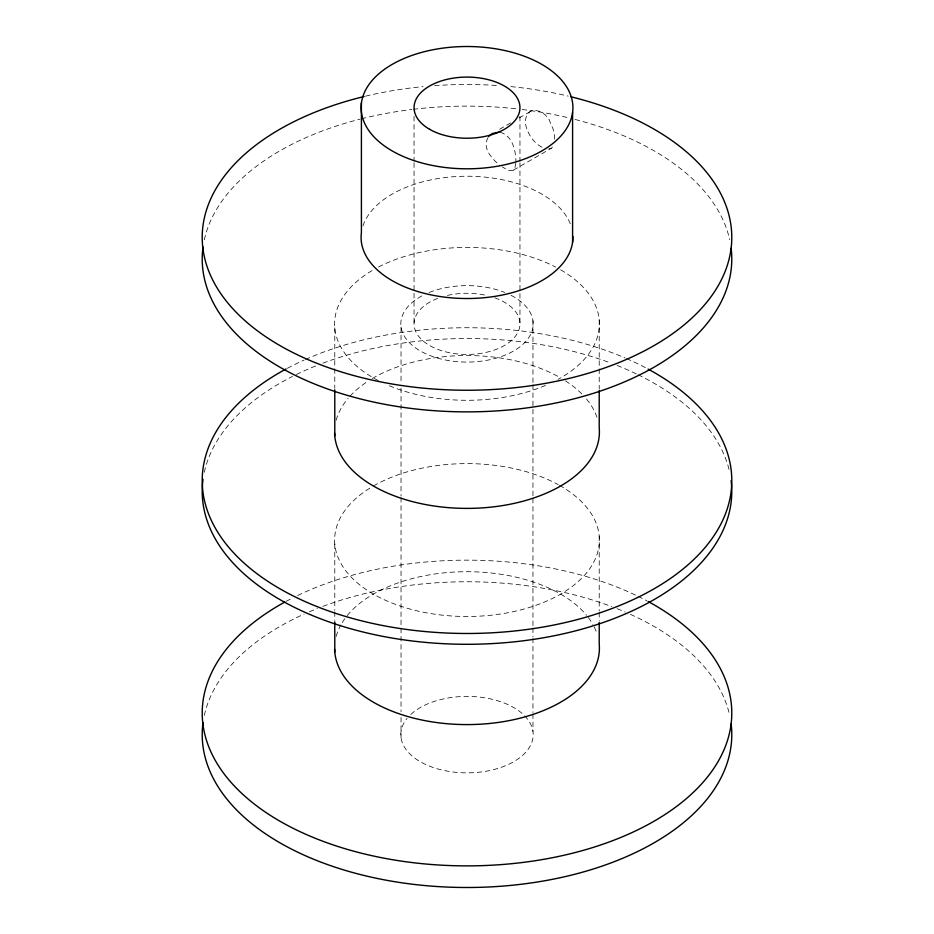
<?xml version="1.0" encoding="UTF-8"?>
<svg xmlns="http://www.w3.org/2000/svg" width="934" height="934" viewBox="0 0 934 934"><rect width="100%" height="100%" fill="white"/><g stroke="black" fill="none" stroke-linecap="round" stroke-linejoin="round"><path stroke-width="0.7" stroke-dasharray="4.67 3.5" d="M515.848 162.878L514.774 168.529L513.385 170.163L510.945 170.747L507.804 170.116L502.258 166.906M488.155 137.52C481.664 148.284 492.37 159.013 500.064 165.645M513.385 170.163L551.247 148.308L553.115 146.393A20.77 9.223 69.5 0 0 553.979 144.443M499.585 129.277L510.618 122.914M519.199 117.953L530.22 111.59M548.807 148.88L551.247 148.308M500.064 132.278C512.439 135.465 515.731 150.397 515.942 161.535M599.219 319.895L599.219 367.459M599.219 368.895L599.219 389.081M599.219 536.093L599.219 611.034M599.219 612.482L599.219 621.133M532.964 320.654L532.964 383.29M532.964 384.738L532.964 496.9M532.964 498.359L532.964 626.551M532.964 627.998L532.964 636.743M532.964 638.202L532.964 712.49M532.964 713.95L532.964 731.427M519.958 116.365L519.958 161.348M519.958 162.796L519.958 323.853M414.042 116.365L414.042 161.348M414.042 162.796L414.042 291.933M414.042 293.381L414.042 323.853M401.036 327.063L401.036 382.415M401.036 388.24L401.036 496.036M401.036 497.495L401.036 711.615M401.036 717.452L401.036 737.837M334.781 327.822L334.781 388.357M334.781 544.02L334.781 610.322M334.781 611.758L334.781 620.409M286.096 601.379A264.789 152.872 0 0 1 292.517 598.029M297.654 595.495A264.789 152.872 0 0 1 636.801 595.717M638.062 596.324A264.789 152.872 0 0 1 646.83 600.807M336.17 636.439A132.394 76.436 0 0 1 340.84 624.974M342.218 622.604A132.394 76.436 0 0 1 346.257 616.802M347.168 615.658A132.394 76.436 0 0 1 466.638 571.713A132.394 76.436 0 0 1 586.529 615.284M588.315 617.549A132.394 76.436 0 0 1 592.938 624.566M594.199 626.959A132.394 76.436 0 0 1 597.188 634.256M204.301 715.456A264.789 152.872 0 0 1 304.075 614.128M309.341 611.817A264.789 152.872 0 0 1 317.408 608.489M322.895 606.388A264.789 152.872 0 0 1 611.852 606.668M617.082 608.688A264.789 152.872 0 0 1 625.126 612.015M630.38 614.327A264.789 152.872 0 0 1 729.664 715.316M410.773 714.463A66.197 38.224 0 0 1 524.114 715.304A66.197 38.224 0 0 1 470 772.815A66.197 38.224 0 0 1 407.096 718.363M204.301 239.828A264.789 152.872 0 0 1 359.964 119.167M361.341 118.816A264.789 152.872 0 0 1 411.801 109.488M413.213 109.313A264.789 152.872 0 0 1 517.938 108.974M522.176 109.476A264.789 152.872 0 0 1 569.553 118.058M575.099 119.447A264.789 152.872 0 0 1 729.664 239.676M559.431 485.33A132.394 76.436 0 0 1 561.789 593.417A132.394 76.436 0 0 1 374.569 594.783A132.394 76.436 0 0 1 372.211 486.696M373.425 485.984A132.394 76.436 0 0 1 558.182 484.629M560.657 269.833A132.394 76.436 0 0 1 558.088 379.332M545.526 385.392A132.394 76.436 0 0 1 388.112 385.24M378.363 380.64A132.394 76.436 0 0 1 373.425 269.786M378.468 267.031A132.394 76.436 0 0 1 555.637 267.077M336.17 420.242A132.394 76.436 0 0 1 348.102 398.339M349.946 396.238A132.394 76.436 0 0 1 367.506 381.527M372.211 378.597A132.394 76.436 0 0 1 560.657 377.931M565.432 380.838A132.394 76.436 0 0 1 582.069 394.16M586.529 399.087A132.394 76.436 0 0 1 597.188 418.058M365.509 96.179A264.789 152.872 0 0 1 423.125 86.617M434.567 85.659A264.789 152.872 0 0 1 499.386 85.648M510.84 86.617A264.789 152.872 0 0 1 568.164 96.097M362.952 225.946A105.916 61.154 0 0 1 466.136 176.234A105.916 61.154 0 0 1 570.709 224.966M554.691 139.166A20.77 9.223 69.5 0 0 553.115 129.125L548.807 118.968L545.421 115.022A21.19 12.854 57.4 0 0 527.722 113.796C524.126 119.073 525.258 125.635 527.722 131.134A21.19 12.854 57.4 0 0 545.421 148.389M511.015 295.307A66.197 38.224 0 0 1 514.879 350.25A66.197 38.224 0 0 1 419.635 350.554A66.197 38.224 0 0 1 422.437 295.599M429.208 292.482A66.197 38.224 0 0 1 504.722 292.447M494.786 297.829A52.958 30.577 0 0 1 507.244 343.735A52.958 30.577 0 0 1 426.756 343.735A52.958 30.577 0 0 1 439.213 297.829M447.456 295.436A52.958 30.577 0 0 1 486.544 295.436M204.301 472.242A264.789 152.872 0 0 1 292.517 376.425M296.393 374.499A264.789 152.872 0 0 1 317.408 365.276M322.895 363.163A264.789 152.872 0 0 1 610.532 362.941M617.082 365.463A264.789 152.872 0 0 1 636.801 374.114M638.062 374.721A264.789 152.872 0 0 1 729.664 472.09M287.368 368.288A264.789 152.872 0 0 1 304.075 360.092M305.383 359.508A264.789 152.872 0 0 1 625.126 357.979M626.445 358.551A264.789 152.872 0 0 1 646.83 368.393"/><path stroke-width="1.4" d="M488.867 136.294L492.23 133.527L498.709 132.243M599.219 390.517L599.219 427.994A132.394 76.436 0 0 1 471.39 508.353A132.394 76.436 0 0 1 334.617 433.061M599.219 622.569L599.219 644.191A132.394 76.436 0 0 1 471.39 724.551A132.394 76.436 0 0 1 334.617 649.258M572.589 112.489A105.916 61.154 0 0 1 406.967 158.033A105.916 61.154 0 0 1 421.444 52.456A105.916 61.154 0 0 1 572.589 112.489L572.589 242.21M361.411 102.833L361.411 232.554A105.916 61.154 0 0 0 463.661 298.495A105.916 61.154 0 0 0 572.904 236.395M334.781 389.793L334.781 435.921M334.781 621.846L334.781 652.119M648.091 601.484A264.789 152.872 0 0 1 656.579 819.737A264.789 152.872 0 0 1 278.46 820.344A264.789 152.872 0 0 1 284.835 602.068M731.124 723.862A264.789 152.872 0 0 1 465.879 887.498A264.789 152.872 0 0 1 203.04 722.566M731.124 248.222A264.789 152.872 0 0 1 465.879 411.871A264.789 152.872 0 0 1 203.04 246.926M570.943 96.774A264.789 152.872 0 0 1 676.251 331.045A264.789 152.872 0 0 1 257.037 330.519A264.789 152.872 0 0 1 364.108 96.517M731.124 480.636A264.789 152.872 0 0 1 465.879 644.285A264.789 152.872 0 0 1 203.04 479.34M648.091 369.07A264.789 152.872 0 0 1 656.182 587.568A264.789 152.872 0 0 1 277.643 587.463A264.789 152.872 0 0 1 286.096 368.965M429.558 129.277A52.958 30.577 0 0 0 518.148 115.571A52.958 30.577 0 0 0 453.294 78.129A52.958 30.577 0 0 0 429.558 129.277"/></g></svg>
